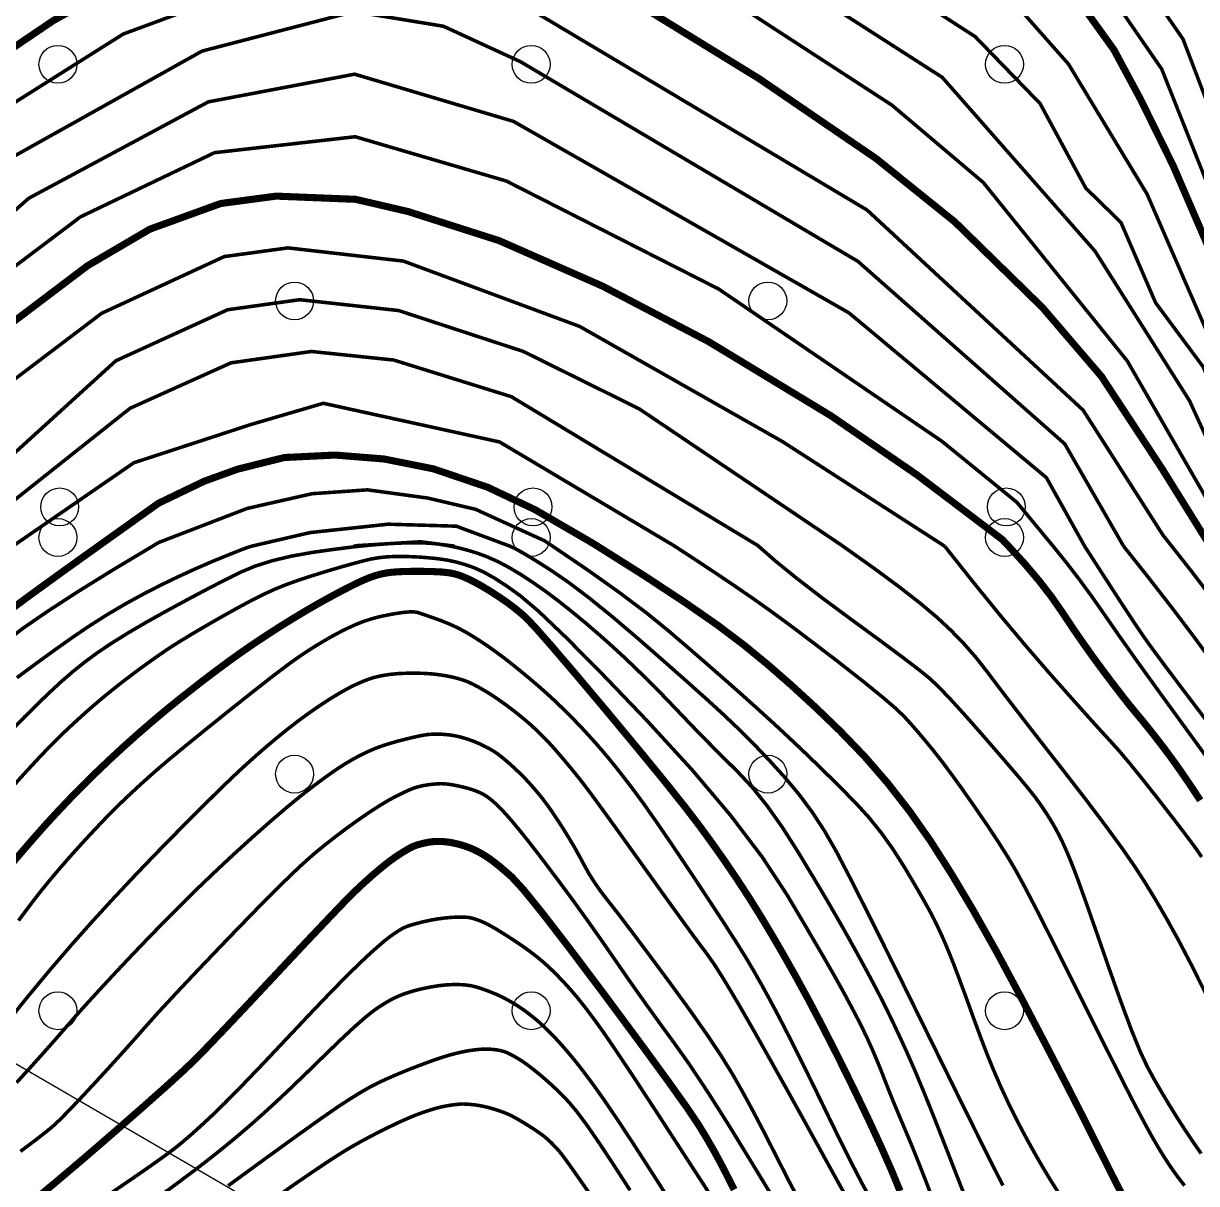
# Model space of a CAD drawing. Extents: x 396500 to 398250, y 1005980 to 1008200.
# Drawn here: x 398211.92 to 398236.71, y 1007986.53 to 1008011.05 of the extents above; entities that cross this region are included whole.
import ezdxf

# ---------------------------------------------------------------- set-up
doc = ezdxf.new("R2010")
doc.units = 0
doc.header["$LTSCALE"] = 0.5
doc.layers.get('0').update_dxf_attribs({"linetype": 'CONTINUOUS'})
doc.layers.add('ASSIST', color=7, linetype='CONTINUOUS', plot=False)
doc.layers.add('DGX', color=2, linetype='CONTINUOUS')
doc.layers.add('ZBTZ', color=3, linetype='CONTINUOUS')
doc.linetypes.add('1161', pattern='A,0,[149,AAA.SHX,S=0.15,R=0,X=0,Y=0],-1.6', length=1.6)

# ---------------------------------------------------------------- blocks, each defined once
blk = doc.blocks.new('gc326')
blk.add_circle((0, 0), 0.8)

msp = doc.modelspace()

# ---------------------------------------------------------------- linework, layer by layer
at = {"layer": 'ASSIST', "linetype": '1161', "flags": 128}
for points in [[(398118.342, 1008000), (398131.555, 1007998.274), (398152.97, 1007998.751), (398175.976, 1007998.906), (398196.897, 1007997.71), (398223.32, 1007982.341), (398250, 1007980.181)], [(398118.342, 1008000), (398131.555, 1007998.274), (398152.97, 1007998.751), (398175.976, 1007998.906), (398196.897, 1007997.71), (398223.32, 1007982.341), (398249.963, 1007980.183), (398249.978, 1008000)]]:
    msp.add_lwpolyline(points, dxfattribs=at)
at = {"layer": 'DGX', "linetype": 'Continuous', "const_width": 0.075}
for points, elevation in [([(398240.506, 1008000), (398236.421, 1008010.718), (398234.62, 1008013.326), (398226.533, 1008019.527), (398223.499, 1008020.842), (398220.918, 1008020.994), (398218.263, 1008020.72), (398214.518, 1008019.678), (398207.509, 1008015.637), (398203.116, 1008011.293), (398195.146, 1008002.409), (398193.743, 1008001.496), (398189.125, 1008000.368), (398185.011, 1008000.531), (398175.585, 1008001.754), (398172.288, 1008001.511), (398168.679, 1008000.75), (398166.545, 1008000)], 44), ([(398192.535, 1008000), (398192.605, 1008000.018), (398193.698, 1008000.338), (398195.199, 1008001.188), (398204.091, 1008010.903), (398207.769, 1008014.702), (398215.1, 1008018.776), (398218.315, 1008019.711), (398220.724, 1008019.943), (398223.236, 1008019.689), (398226.397, 1008018.351), (398234.023, 1008012.906), (398235.972, 1008010.083), (398239.977, 1008000)], 44.5), ([(398197.363, 1008000), (398197.609, 1008000.204), (398199.661, 1008002.458), (398205.046, 1008009.253), (398208.456, 1008012.912), (398215.899, 1008016.937), (398218.471, 1008017.749), (398220.43, 1008017.921), (398222.494, 1008017.613), (398225.556, 1008016.291), (398232.729, 1008011.627), (398234.003, 1008010.187), (398235.662, 1008007.442), (398238.888, 1008000.022), (398238.9, 1008000)], 45.5), ([(398198.32, 1008000), (398199.064, 1008000.727), (398199.852, 1008001.747), (398205.025, 1008007.991), (398208.885, 1008012.057), (398216.115, 1008016.001), (398218.575, 1008016.798), (398220.33, 1008016.95), (398222.014, 1008016.69), (398224.85, 1008015.407), (398232.031, 1008010.768), (398233.403, 1008009.353), (398234.368, 1008007.567), (398235.111, 1008006.841), (398235.842, 1008005.146), (398236.85, 1008003.787), (398238.346, 1008000.022), (398238.358, 1008000)], 46), ([(398200.331, 1008000), (398200.495, 1008000.182), (398206.606, 1008007.281), (398209.742, 1008010.347), (398211.83, 1008011.754), (398216.548, 1008014.128), (398218.57, 1008014.844), (398220.13, 1008015.009), (398221.902, 1008014.495), (398225.748, 1008012.262), (398230.271, 1008009.321), (398232.202, 1008007.686), (398235.245, 1008003.914), (398237.254, 1008000.422), (398237.531, 1008000)], 47), ([(398236.184, 1008000), (398236.002, 1008000.228), (398234.311, 1008002.875), (398229.747, 1008007.104), (398221.044, 1008012.294), (398218.899, 1008012.62), (398214.033, 1008010.824), (398210.791, 1008008.779), (398207.418, 1008005.658), (398202.678, 1008000.086), (398202.613, 1008000)], 48), ([(398235.166, 1008000), (398233.923, 1008002.162), (398229.555, 1008006.018), (398222.429, 1008010.236), (398220.796, 1008010.988), (398218.91, 1008011.298), (398215.697, 1008010.463), (398211.412, 1008008.066), (398207.846, 1008004.842), (398203.55, 1008000.008), (398203.544, 1008000)], 48.5), ([(398234.343, 1008000), (398233.536, 1008001.448), (398229.364, 1008004.931), (398222.277, 1008008.977), (398218.921, 1008009.975), (398215.829, 1008009.39), (398212.034, 1008007.352), (398208.273, 1008004.027), (398204.674, 1008000.013), (398204.665, 1008000)], 49.5), ([(398233.678, 1008000), (398232.91, 1008000.929), (398231.328, 1008002.217), (398226.613, 1008005.434), (398222.125, 1008007.717), (398218.932, 1008008.653), (398215.96, 1008008.316), (398213.13, 1008006.961), (398210.685, 1008005.118), (398205.797, 1008000.017), (398205.784, 1008000)], 49.5), ([(398231.387, 1008000), (398227.962, 1008002.209), (398223.673, 1008004.645), (398219.951, 1008006.025), (398217.51, 1008006.304), (398216.164, 1008006.12), (398213.576, 1008004.922), (398211.643, 1008003.457), (398208.263, 1008000)], 50.5), ([(398209.572, 1008000), (398213.876, 1008003.919), (398216.237, 1008004.997), (398217.76, 1008005.209), (398219.849, 1008004.98), (398222.484, 1008004.116), (398224.933, 1008002.902), (398229.17, 1008000.046), (398229.236, 1008000)], 51), ([(398227.454, 1008000), (398227.437, 1008000.015), (398222.233, 1008003.159), (398219.746, 1008003.934), (398218.009, 1008004.115), (398216.309, 1008003.875), (398214.176, 1008002.915), (398210.707, 1008000.159), (398210.468, 1008000)], 51.5), ([(398223.104, 1008000), (398222.935, 1008000.113), (398221.474, 1008000.78), (398220.467, 1008001.017), (398219.19, 1008001.191), (398218.021, 1008001.109), (398216.65, 1008000.798), (398214.787, 1008000.081), (398214.649, 1008000)], 53), ([(398216.742, 1008000), (398217.979, 1008000.288), (398219.628, 1008000.465), (398221.068, 1008000.423), (398222.203, 1008000)], 53.5), ([(398218.899, 1008000), (398218.987, 1008000.013), (398220.31, 1008000.094), (398221.039, 1008000)], 54)]:
    msp.add_lwpolyline(points, dxfattribs=dict(at, elevation=elevation))
at = {"layer": 'DGX', "linetype": 'Continuous', "const_width": 0.075, "flags": 128}
for points, elevation in [([(398237.963, 1008000), (398236.56, 1008003.072), (398234.56, 1008006.239), (398231.334, 1008009.909), (398224.145, 1008014.524), (398221.534, 1008015.766), (398220.23, 1008015.98), (398218.68, 1008015.846), (398216.332, 1008015.064), (398209.313, 1008011.202), (398205.005, 1008006.73), (398200.259, 1008001.06), (398199.396, 1008000.08), (398199.315, 1008000)], 46.5), ([(398225.683, 1008000), (398225.663, 1008000.013), (398221.982, 1008002.203), (398218.259, 1008003.02), (398216.72, 1008002.569), (398214.255, 1008001.763), (398211.697, 1008000)], 52)]:
    msp.add_lwpolyline(points, dxfattribs=dict(at, elevation=elevation))
at = {"layer": 'DGX', "color": 3, "linetype": 'Continuous', "lineweight": -2, "const_width": 0.15}
for points, elevation in [([(398236.998, 1008000), (398235.978, 1008001.64), (398234.698, 1008003.588), (398233.458, 1008005.037), (398231.601, 1008006.853), (398229.939, 1008008.191), (398227.462, 1008009.883), (398225.012, 1008011.388), (398221.292, 1008013.6), (398220.574, 1008013.92), (398220.03, 1008014.038), (398219.406, 1008014.035), (398218.888, 1008013.943), (398218.214, 1008013.747), (398216.764, 1008013.192), (398215.435, 1008012.611), (398213.893, 1008011.855), (398212.547, 1008011.103), (398210.17, 1008009.492), (398208.748, 1008008.262), (398206.991, 1008006.473), (398204.964, 1008004.207), (398201.304, 1008000)], 47.5), ([(398206.903, 1008000), (398206.92, 1008000.021), (398209.128, 1008002.396), (398211.169, 1008004.332), (398213.276, 1008005.926), (398214.593, 1008006.699), (398216.091, 1008007.242), (398217.261, 1008007.398), (398218.943, 1008007.33), (398220.053, 1008007.071), (398221.973, 1008006.457), (398224.159, 1008005.495), (398226.401, 1008004.322), (398228.98, 1008002.758), (398230.795, 1008001.512), (398232.602, 1008000.142), (398232.737, 1008000)], 50), ([(398224.052, 1008000), (398223.931, 1008000.075), (398222.731, 1008000.772), (398221.731, 1008001.246), (398220.579, 1008001.636), (398219.542, 1008001.843), (398218.508, 1008001.926), (398217.437, 1008001.874), (398216.455, 1008001.63), (398215.745, 1008001.374), (398214.776, 1008000.908), (398213.502, 1008000)], 52.5)]:
    msp.add_lwpolyline(points, dxfattribs=dict(at, elevation=elevation))
at = {"layer": 'DGX', "color": 3, "linetype": 'Continuous', "lineweight": -2, "const_width": 0.15, "elevation": 45, "flags": 128}
msp.add_lwpolyline([(398239.44, 1008000), (398239.43, 1008000.022), (398238.485, 1008002.547), (398237.432, 1008005.219), (398236.213, 1008008.043), (398235.523, 1008009.448), (398234.96, 1008010.494), (398233.92, 1008011.94)], dxfattribs=at)
at = {"layer": 'DGX', "linetype": 'Continuous', "const_width": 0.075}
for points in [[(398214.649, 1008000), (398213.806, 1007999.494), (398213.068, 1007999.036), (398212.436, 1007998.625), (398211.908, 1007998.262), (398211.407, 1007997.87)], [(398211.728, 1007996.171), (398211.95, 1007996.395), (398212.189, 1007996.631), (398212.443, 1007996.879), (398212.707, 1007997.124), (398212.971, 1007997.353), (398213.237, 1007997.566), (398213.505, 1007997.762), (398213.798, 1007997.958), (398214.142, 1007998.172), (398214.537, 1007998.403), (398214.983, 1007998.652), (398215.432, 1007998.895), (398215.835, 1007999.108), (398216.192, 1007999.292), (398216.504, 1007999.447), (398216.816, 1007999.578), (398217.175, 1007999.692), (398217.581, 1007999.789), (398218.034, 1007999.87), (398218.493, 1007999.935), (398218.915, 1007999.988), (398219.3, 1008000.027), (398219.649, 1008000.054), (398219.962, 1008000.069), (398220.238, 1008000.072), (398220.479, 1008000.065), (398220.684, 1008000.046), (398220.874, 1008000.016), (398221.073, 1007999.975), (398221.279, 1007999.923), (398221.493, 1007999.859), (398221.715, 1007999.778), (398221.948, 1007999.674), (398222.19, 1007999.546), (398222.442, 1007999.395), (398222.701, 1007999.224), (398222.967, 1007999.037), (398223.238, 1007998.833), (398223.515, 1007998.613), (398223.793, 1007998.383), (398224.067, 1007998.148), (398224.336, 1007997.909), (398224.601, 1007997.666), (398224.87, 1007997.409), (398225.154, 1007997.13), (398225.452, 1007996.828), (398225.763, 1007996.503), (398226.08, 1007996.172), (398226.394, 1007995.851), (398226.703, 1007995.539), (398227.01, 1007995.237), (398227.318, 1007994.908), (398227.635, 1007994.514), (398227.959, 1007994.056), (398228.291, 1007993.534), (398228.61, 1007993.005), (398228.894, 1007992.528), (398229.142, 1007992.101), (398229.355, 1007991.725), (398229.541, 1007991.388), (398229.711, 1007991.077), (398229.864, 1007990.792), (398229.999, 1007990.533), (398230.13, 1007990.274), (398230.269, 1007989.991), (398230.414, 1007989.684), (398230.567, 1007989.352), (398230.736, 1007988.969), (398230.93, 1007988.505), (398231.149, 1007987.963), (398231.393, 1007987.341), (398231.628, 1007986.737), (398231.819, 1007986.25)], [(398211.785, 1007997.22), (398212.175, 1007997.51), (398212.562, 1007997.791), (398212.945, 1007998.063), (398213.327, 1007998.322), (398213.708, 1007998.563), (398214.088, 1007998.787), (398214.467, 1007998.994), (398214.842, 1007999.186), (398215.211, 1007999.364), (398215.573, 1007999.53), (398215.928, 1007999.683), (398216.244, 1007999.812), (398216.484, 1007999.908), (398216.65, 1007999.971), (398216.742, 1008000)], [(398222.203, 1008000), (398222.324, 1007999.943), (398222.509, 1007999.839), (398222.758, 1007999.688), (398223.07, 1007999.49), (398223.444, 1007999.233), (398223.876, 1007998.906), (398224.367, 1007998.508), (398224.917, 1007998.04), (398225.463, 1007997.562), (398225.945, 1007997.136), (398226.363, 1007996.762), (398226.716, 1007996.439), (398227.036, 1007996.134), (398227.357, 1007995.814), (398227.676, 1007995.48), (398227.995, 1007995.13), (398228.303, 1007994.763), (398228.59, 1007994.377), (398228.855, 1007993.971), (398229.098, 1007993.546), (398229.396, 1007992.974), (398229.824, 1007992.127), (398230.382, 1007991.004), (398231.07, 1007989.607), (398231.744, 1007988.237), (398232.26, 1007987.197), (398232.617, 1007986.488)], [(398233.781, 1007986.352), (398233.624, 1007986.602), (398233.466, 1007986.863), (398233.309, 1007987.135), (398233.151, 1007987.419), (398232.996, 1007987.708), (398232.847, 1007987.999), (398232.705, 1007988.29), (398232.569, 1007988.583), (398232.433, 1007988.896), (398232.289, 1007989.248), (398232.139, 1007989.64), (398231.981, 1007990.07), (398231.83, 1007990.49), (398231.698, 1007990.847), (398231.586, 1007991.144), (398231.493, 1007991.378), (398231.41, 1007991.578), (398231.327, 1007991.768), (398231.243, 1007991.949), (398231.16, 1007992.12), (398231.058, 1007992.315), (398230.918, 1007992.564), (398230.742, 1007992.869), (398230.529, 1007993.228), (398230.291, 1007993.602), (398230.041, 1007993.951), (398229.78, 1007994.274), (398229.508, 1007994.572), (398229.228, 1007994.856), (398228.947, 1007995.136), (398228.664, 1007995.413), (398228.379, 1007995.688), (398228.086, 1007995.965), (398227.777, 1007996.252), (398227.453, 1007996.547), (398227.112, 1007996.853), (398226.755, 1007997.169), (398226.378, 1007997.499), (398225.982, 1007997.842), (398225.566, 1007998.199), (398225.094, 1007998.584), (398224.526, 1007999.012), (398223.863, 1007999.484), (398223.104, 1008000)], [(398236.805, 1007987.165), (398236.635, 1007987.409), (398236.461, 1007987.67), (398236.281, 1007987.95), (398236.107, 1007988.232), (398235.946, 1007988.502), (398235.798, 1007988.76), (398235.665, 1007989.005), (398235.519, 1007989.317), (398235.332, 1007989.777), (398235.106, 1007990.384), (398234.839, 1007991.138), (398234.579, 1007991.886), (398234.372, 1007992.476), (398234.217, 1007992.907), (398234.115, 1007993.18), (398234.042, 1007993.363), (398233.975, 1007993.526), (398233.912, 1007993.668), (398233.855, 1007993.791), (398233.799, 1007993.902), (398233.74, 1007994.013), (398233.678, 1007994.124), (398233.612, 1007994.233), (398233.543, 1007994.343), (398233.469, 1007994.455), (398233.391, 1007994.568), (398233.308, 1007994.683), (398233.179, 1007994.847), (398232.961, 1007995.11), (398232.653, 1007995.47), (398232.257, 1007995.928), (398231.853, 1007996.388), (398231.521, 1007996.753), (398231.262, 1007997.024), (398231.076, 1007997.2), (398230.861, 1007997.375), (398230.513, 1007997.641), (398230.033, 1007997.998), (398229.421, 1007998.446), (398228.789, 1007998.914), (398228.251, 1007999.329), (398227.806, 1007999.691), (398227.454, 1008000)], [(398229.236, 1008000), (398229.882, 1007999.542), (398230.429, 1007999.138), (398230.878, 1007998.788), (398231.229, 1007998.492), (398231.521, 1007998.219), (398231.794, 1007997.938), (398232.047, 1007997.648), (398232.282, 1007997.35), (398232.548, 1007996.996), (398232.897, 1007996.541), (398233.328, 1007995.984), (398233.843, 1007995.325), (398234.357, 1007994.662), (398234.787, 1007994.092), (398235.135, 1007993.617), (398235.399, 1007993.235), (398235.624, 1007992.886), (398235.854, 1007992.509), (398236.088, 1007992.105), (398236.326, 1007991.674), (398236.592, 1007991.166), (398236.909, 1007990.53)], [(398236.816, 1007993.433), (398236.732, 1007993.559), (398236.619, 1007993.715), (398236.442, 1007993.951), (398236.2, 1007994.267), (398235.893, 1007994.662), (398235.575, 1007995.065), (398235.302, 1007995.402), (398235.074, 1007995.673), (398234.89, 1007995.878), (398234.689, 1007996.096), (398234.409, 1007996.406), (398234.05, 1007996.808), (398233.612, 1007997.302), (398233.115, 1007997.876), (398232.578, 1007998.517), (398232.002, 1007999.225), (398231.387, 1008000)], [(398236.952, 1007995.5), (398236.437, 1007996.209), (398235.91, 1007996.933), (398235.458, 1007997.561), (398235.081, 1007998.094), (398234.778, 1007998.532), (398234.51, 1007998.916), (398234.237, 1007999.289), (398233.96, 1007999.65), (398233.678, 1008000)], [(398236.905, 1007996.331), (398236.419, 1007996.971), (398236.035, 1007997.481), (398235.753, 1007997.862), (398235.573, 1007998.115), (398235.399, 1007998.373), (398235.136, 1007998.773), (398234.784, 1007999.316), (398234.343, 1008000)], [(398237.062, 1007997.526), (398236.647, 1007998.092), (398236.193, 1007998.693), (398235.699, 1007999.329), (398235.166, 1008000)], [(398244.148, 1007986.132), (398243.539, 1007987.186), (398243.035, 1007988.078), (398242.638, 1007988.808), (398242.279, 1007989.497), (398241.889, 1007990.264), (398241.469, 1007991.111), (398241.019, 1007992.037), (398240.573, 1007992.95), (398240.167, 1007993.759), (398239.801, 1007994.463), (398239.475, 1007995.063), (398239.185, 1007995.577), (398238.927, 1007996.025), (398238.702, 1007996.407), (398238.51, 1007996.723), (398238.323, 1007997.019), (398238.113, 1007997.342), (398237.882, 1007997.693), (398237.628, 1007998.07), (398237.339, 1007998.484), (398237.002, 1007998.944), (398236.617, 1007999.449), (398236.184, 1008000)], [(398231.163, 1007986.12), (398230.999, 1007986.557), (398230.842, 1007986.959), (398230.694, 1007987.328), (398230.553, 1007987.663), (398230.424, 1007987.97), (398230.306, 1007988.253), (398230.201, 1007988.513), (398230.109, 1007988.749), (398230.023, 1007988.969), (398229.936, 1007989.181), (398229.849, 1007989.384), (398229.761, 1007989.579), (398229.664, 1007989.782), (398229.549, 1007990.011), (398229.416, 1007990.266), (398229.265, 1007990.547), (398229.07, 1007990.898), (398228.803, 1007991.363), (398228.464, 1007991.943), (398228.053, 1007992.636), (398227.533, 1007993.429), (398226.866, 1007994.308), (398226.051, 1007995.272), (398225.089, 1007996.322), (398224.145, 1007997.306), (398223.386, 1007998.072), (398222.811, 1007998.621), (398222.42, 1007998.953), (398222.135, 1007999.157), (398221.877, 1007999.324), (398221.646, 1007999.454), (398221.441, 1007999.546), (398221.25, 1007999.613), (398221.059, 1007999.667), (398220.867, 1007999.708), (398220.674, 1007999.736), (398220.482, 1007999.755), (398220.292, 1007999.77), (398220.104, 1007999.779), (398219.917, 1007999.784), (398219.737, 1007999.782), (398219.568, 1007999.772), (398219.41, 1007999.754), (398219.264, 1007999.728), (398219.098, 1007999.688), (398218.883, 1007999.631), (398218.617, 1007999.556), (398218.301, 1007999.462), (398217.978, 1007999.362), (398217.691, 1007999.266), (398217.44, 1007999.175), (398217.224, 1007999.087), (398217.006, 1007998.987), (398216.745, 1007998.856), (398216.442, 1007998.693), (398216.097, 1007998.5), (398215.756, 1007998.304), (398215.465, 1007998.132), (398215.224, 1007997.986), (398215.033, 1007997.865), (398214.861, 1007997.749), (398214.674, 1007997.619), (398214.474, 1007997.476), (398214.26, 1007997.318), (398214.042, 1007997.153), (398213.831, 1007996.987), (398213.627, 1007996.821), (398213.43, 1007996.654), (398213.237, 1007996.486), (398213.047, 1007996.314), (398212.859, 1007996.14), (398212.675, 1007995.963), (398212.471, 1007995.759), (398212.228, 1007995.504), (398211.944, 1007995.196), (398211.621, 1007994.838)], [(398211.819, 1007992.089), (398212.06, 1007992.411), (398212.264, 1007992.676), (398212.458, 1007992.916), (398212.671, 1007993.169), (398212.902, 1007993.434), (398213.15, 1007993.71), (398213.399, 1007993.978), (398213.627, 1007994.219), (398213.837, 1007994.433), (398214.026, 1007994.618), (398214.209, 1007994.791), (398214.396, 1007994.964), (398214.589, 1007995.138), (398214.787, 1007995.312), (398215.032, 1007995.52), (398215.363, 1007995.793), (398215.781, 1007996.133), (398216.286, 1007996.539), (398216.787, 1007996.937), (398217.193, 1007997.255), (398217.505, 1007997.491), (398217.722, 1007997.647), (398217.89, 1007997.76), (398218.054, 1007997.866), (398218.216, 1007997.965), (398218.374, 1007998.057), (398218.529, 1007998.143), (398218.68, 1007998.221), (398218.827, 1007998.292), (398218.97, 1007998.356), (398219.115, 1007998.412), (398219.265, 1007998.461), (398219.421, 1007998.504), (398219.583, 1007998.539), (398219.735, 1007998.568), (398219.864, 1007998.589), (398219.969, 1007998.603), (398220.05, 1007998.61), (398220.114, 1007998.612), (398220.169, 1007998.611), (398220.213, 1007998.607), (398220.247, 1007998.6), (398220.291, 1007998.586), (398220.367, 1007998.561), (398220.473, 1007998.524), (398220.611, 1007998.476), (398220.76, 1007998.422), (398220.902, 1007998.364), (398221.036, 1007998.304), (398221.163, 1007998.241), (398221.291, 1007998.171), (398221.429, 1007998.088), (398221.576, 1007997.994), (398221.734, 1007997.888), (398221.9, 1007997.77), (398222.073, 1007997.642), (398222.252, 1007997.502), (398222.439, 1007997.351), (398222.622, 1007997.199), (398222.79, 1007997.056), (398222.943, 1007996.921), (398223.083, 1007996.794), (398223.214, 1007996.67), (398223.347, 1007996.541), (398223.48, 1007996.409), (398223.613, 1007996.272), (398223.747, 1007996.131), (398223.881, 1007995.985), (398224.016, 1007995.835), (398224.151, 1007995.679), (398224.294, 1007995.51), (398224.45, 1007995.317), (398224.62, 1007995.1), (398224.804, 1007994.86), (398225.023, 1007994.562), (398225.299, 1007994.169), (398225.632, 1007993.683), (398226.021, 1007993.103), (398226.407, 1007992.52), (398226.729, 1007992.028), (398226.987, 1007991.626), (398227.182, 1007991.313), (398227.348, 1007991.033), (398227.522, 1007990.726), (398227.705, 1007990.393), (398227.895, 1007990.034), (398228.102, 1007989.631), (398228.335, 1007989.168), (398228.594, 1007988.644), (398228.878, 1007988.059), (398229.161, 1007987.479), (398229.416, 1007986.969), (398229.644, 1007986.529), (398229.844, 1007986.159)], [(398211.541, 1007989.891), (398212.015, 1007990.481), (398212.477, 1007991.038), (398212.927, 1007991.562), (398213.364, 1007992.054), (398213.801, 1007992.532), (398214.253, 1007993.014), (398214.718, 1007993.499), (398215.198, 1007993.988), (398215.647, 1007994.438), (398216.02, 1007994.809), (398216.319, 1007995.099), (398216.543, 1007995.309), (398216.725, 1007995.474), (398216.9, 1007995.629), (398217.066, 1007995.773), (398217.225, 1007995.906), (398217.376, 1007996.031), (398217.523, 1007996.148), (398217.664, 1007996.258), (398217.8, 1007996.361), (398217.937, 1007996.46), (398218.081, 1007996.561), (398218.232, 1007996.663), (398218.39, 1007996.766), (398218.548, 1007996.863), (398218.697, 1007996.949), (398218.836, 1007997.024), (398218.966, 1007997.087), (398219.086, 1007997.139), (398219.196, 1007997.182), (398219.296, 1007997.216), (398219.385, 1007997.24), (398219.472, 1007997.259), (398219.562, 1007997.275), (398219.655, 1007997.289), (398219.752, 1007997.3), (398219.858, 1007997.309), (398219.979, 1007997.314), (398220.114, 1007997.317), (398220.263, 1007997.316), (398220.417, 1007997.311), (398220.568, 1007997.3), (398220.714, 1007997.283), (398220.857, 1007997.26), (398220.991, 1007997.232), (398221.114, 1007997.201), (398221.226, 1007997.166), (398221.326, 1007997.128), (398221.427, 1007997.08), (398221.543, 1007997.019), (398221.674, 1007996.943), (398221.819, 1007996.853), (398221.974, 1007996.749), (398222.137, 1007996.632), (398222.307, 1007996.503), (398222.484, 1007996.36), (398222.662, 1007996.207), (398222.834, 1007996.044), (398223.002, 1007995.874), (398223.164, 1007995.694), (398223.32, 1007995.512), (398223.469, 1007995.334), (398223.611, 1007995.16), (398223.746, 1007994.99), (398223.925, 1007994.752), (398224.201, 1007994.375), (398224.573, 1007993.859), (398225.042, 1007993.204), (398225.512, 1007992.548), (398225.886, 1007992.03), (398226.164, 1007991.649), (398226.347, 1007991.407), (398226.511, 1007991.175), (398226.731, 1007990.828), (398227.007, 1007990.365), (398227.34, 1007989.787), (398227.702, 1007989.144), (398228.069, 1007988.489), (398228.44, 1007987.821), (398228.815, 1007987.14), (398229.171, 1007986.494), (398229.487, 1007985.933)], [(398228.328, 1007986.144), (398228.081, 1007986.612), (398227.825, 1007987.115), (398227.573, 1007987.612), (398227.335, 1007988.066), (398227.113, 1007988.476), (398226.905, 1007988.841), (398226.67, 1007989.221), (398226.366, 1007989.677), (398225.993, 1007990.208), (398225.551, 1007990.814), (398225.114, 1007991.403), (398224.756, 1007991.88), (398224.478, 1007992.246), (398224.278, 1007992.501), (398224.126, 1007992.698), (398223.99, 1007992.892), (398223.87, 1007993.082), (398223.767, 1007993.268), (398223.667, 1007993.454), (398223.561, 1007993.644), (398223.447, 1007993.836), (398223.325, 1007994.033), (398223.204, 1007994.22), (398223.093, 1007994.386), (398222.991, 1007994.531), (398222.899, 1007994.653), (398222.812, 1007994.762), (398222.726, 1007994.864), (398222.642, 1007994.96), (398222.56, 1007995.05), (398222.477, 1007995.137), (398222.389, 1007995.223), (398222.297, 1007995.31), (398222.202, 1007995.397), (398222.109, 1007995.477), (398222.027, 1007995.545), (398221.955, 1007995.601), (398221.894, 1007995.644), (398221.834, 1007995.682), (398221.766, 1007995.721), (398221.688, 1007995.762), (398221.602, 1007995.804), (398221.51, 1007995.846), (398221.416, 1007995.884), (398221.32, 1007995.918), (398221.222, 1007995.949), (398221.122, 1007995.976), (398221.022, 1007995.997), (398220.921, 1007996.012), (398220.82, 1007996.022), (398220.722, 1007996.028), (398220.63, 1007996.029), (398220.544, 1007996.026), (398220.465, 1007996.02), (398220.379, 1007996.007), (398220.27, 1007995.986), (398220.14, 1007995.957), (398219.987, 1007995.92), (398219.829, 1007995.879), (398219.683, 1007995.837), (398219.548, 1007995.795), (398219.424, 1007995.752), (398219.302, 1007995.704), (398219.17, 1007995.645), (398219.03, 1007995.576), (398218.881, 1007995.496), (398218.713, 1007995.397), (398218.518, 1007995.27), (398218.296, 1007995.114), (398218.047, 1007994.929), (398217.769, 1007994.712), (398217.46, 1007994.458), (398217.12, 1007994.166), (398216.75, 1007993.838), (398216.368, 1007993.491), (398215.997, 1007993.144), (398215.634, 1007992.797), (398215.281, 1007992.45), (398214.933, 1007992.1), (398214.586, 1007991.745), (398214.24, 1007991.384), (398213.894, 1007991.017), (398213.567, 1007990.665), (398213.276, 1007990.347), (398213.022, 1007990.064), (398212.806, 1007989.816), (398212.592, 1007989.57), (398212.35, 1007989.296), (398212.078, 1007988.994), (398211.776, 1007988.663)], [(398211.858, 1007987.21), (398212.17, 1007987.444), (398212.4, 1007987.622), (398212.548, 1007987.745), (398212.683, 1007987.871), (398212.87, 1007988.06), (398213.11, 1007988.311), (398213.403, 1007988.626), (398213.711, 1007988.961), (398213.996, 1007989.276), (398214.259, 1007989.569), (398214.498, 1007989.841), (398214.779, 1007990.155), (398215.167, 1007990.573), (398215.662, 1007991.097), (398216.263, 1007991.725), (398216.865, 1007992.345), (398217.362, 1007992.845), (398217.755, 1007993.224), (398218.044, 1007993.483), (398218.281, 1007993.678), (398218.52, 1007993.865), (398218.759, 1007994.045), (398219, 1007994.218), (398219.23, 1007994.376), (398219.439, 1007994.511), (398219.626, 1007994.624), (398219.792, 1007994.714), (398219.935, 1007994.785), (398220.057, 1007994.842), (398220.157, 1007994.883), (398220.234, 1007994.909), (398220.303, 1007994.926), (398220.376, 1007994.942), (398220.452, 1007994.955), (398220.533, 1007994.966), (398220.612, 1007994.974), (398220.685, 1007994.979), (398220.75, 1007994.981), (398220.808, 1007994.979), (398220.868, 1007994.974), (398220.937, 1007994.965), (398221.015, 1007994.952), (398221.102, 1007994.934), (398221.19, 1007994.915), (398221.27, 1007994.895), (398221.342, 1007994.876), (398221.406, 1007994.855), (398221.467, 1007994.834), (398221.527, 1007994.809), (398221.587, 1007994.782), (398221.647, 1007994.751), (398221.71, 1007994.713), (398221.779, 1007994.662), (398221.855, 1007994.599), (398221.937, 1007994.523), (398222.03, 1007994.429), (398222.138, 1007994.312), (398222.26, 1007994.172), (398222.396, 1007994.008), (398222.557, 1007993.808), (398222.753, 1007993.557), (398222.983, 1007993.255), (398223.248, 1007992.902), (398223.535, 1007992.514), (398223.829, 1007992.106), (398224.131, 1007991.678), (398224.441, 1007991.23), (398224.753, 1007990.779), (398225.062, 1007990.342), (398225.367, 1007989.918), (398225.667, 1007989.508), (398225.995, 1007989.046), (398226.379, 1007988.468), (398226.819, 1007987.774), (398227.316, 1007986.963), (398227.806, 1007986.156)], [(398213.744, 1007986.309), (398214.23, 1007986.641), (398214.621, 1007986.912), (398214.917, 1007987.123), (398215.117, 1007987.273), (398215.281, 1007987.406), (398215.466, 1007987.565), (398215.671, 1007987.75), (398215.898, 1007987.96), (398216.175, 1007988.23), (398216.532, 1007988.592), (398216.968, 1007989.046), (398217.484, 1007989.593), (398217.997, 1007990.137), (398218.426, 1007990.585), (398218.771, 1007990.936), (398219.032, 1007991.191), (398219.235, 1007991.381), (398219.409, 1007991.537), (398219.552, 1007991.66), (398219.665, 1007991.748), (398219.758, 1007991.814), (398219.84, 1007991.868), (398219.911, 1007991.911), (398219.972, 1007991.943), (398220.039, 1007991.97), (398220.13, 1007991.999), (398220.245, 1007992.031), (398220.383, 1007992.066), (398220.532, 1007992.098), (398220.68, 1007992.124), (398220.826, 1007992.143), (398220.972, 1007992.156), (398221.106, 1007992.162), (398221.221, 1007992.162), (398221.316, 1007992.156), (398221.391, 1007992.142), (398221.458, 1007992.123), (398221.529, 1007992.099), (398221.605, 1007992.069), (398221.684, 1007992.033), (398221.781, 1007991.983), (398221.908, 1007991.91), (398222.064, 1007991.814), (398222.251, 1007991.694), (398222.443, 1007991.566), (398222.618, 1007991.441), (398222.775, 1007991.32), (398222.916, 1007991.203), (398223.049, 1007991.081), (398223.186, 1007990.946), (398223.328, 1007990.799), (398223.474, 1007990.639), (398223.629, 1007990.457), (398223.797, 1007990.246), (398223.979, 1007990.004), (398224.175, 1007989.731), (398224.433, 1007989.354), (398224.804, 1007988.798), (398225.286, 1007988.062), (398225.88, 1007987.147), (398226.481, 1007986.221)], [(398214.731, 1007986.211), (398215.136, 1007986.51), (398215.493, 1007986.777), (398215.802, 1007987.014), (398216.063, 1007987.22), (398216.299, 1007987.412), (398216.537, 1007987.612), (398216.775, 1007987.817), (398217.013, 1007988.029), (398217.27, 1007988.265), (398217.564, 1007988.541), (398217.893, 1007988.858), (398218.259, 1007989.215), (398218.614, 1007989.559), (398218.908, 1007989.834), (398219.142, 1007990.04), (398219.315, 1007990.179), (398219.455, 1007990.276), (398219.588, 1007990.359), (398219.712, 1007990.429), (398219.83, 1007990.485), (398219.946, 1007990.532), (398220.069, 1007990.574), (398220.199, 1007990.611), (398220.334, 1007990.645), (398220.466, 1007990.672), (398220.587, 1007990.695), (398220.695, 1007990.712), (398220.791, 1007990.723), (398220.879, 1007990.731), (398220.964, 1007990.735), (398221.045, 1007990.737), (398221.122, 1007990.736), (398221.195, 1007990.733), (398221.265, 1007990.727), (398221.332, 1007990.719), (398221.395, 1007990.708), (398221.465, 1007990.692), (398221.55, 1007990.667), (398221.65, 1007990.633), (398221.766, 1007990.59), (398221.89, 1007990.54), (398222.014, 1007990.483), (398222.137, 1007990.42), (398222.26, 1007990.35), (398222.385, 1007990.273), (398222.512, 1007990.186), (398222.641, 1007990.088), (398222.774, 1007989.98), (398222.912, 1007989.856), (398223.062, 1007989.709), (398223.223, 1007989.539), (398223.394, 1007989.345), (398223.577, 1007989.126), (398223.77, 1007988.879), (398223.973, 1007988.605), (398224.187, 1007988.304), (398224.445, 1007987.924), (398224.781, 1007987.415), (398225.193, 1007986.776), (398225.683, 1007986.007)], [(398216.247, 1007986.484), (398217.073, 1007987.087), (398217.737, 1007987.567), (398218.237, 1007987.924), (398218.574, 1007988.157), (398218.818, 1007988.316), (398219.037, 1007988.451), (398219.231, 1007988.563), (398219.401, 1007988.651), (398219.568, 1007988.73), (398219.755, 1007988.812), (398219.961, 1007988.898), (398220.187, 1007988.988), (398220.411, 1007989.073), (398220.61, 1007989.145), (398220.785, 1007989.204), (398220.936, 1007989.249), (398221.072, 1007989.285), (398221.202, 1007989.315), (398221.326, 1007989.338), (398221.445, 1007989.355), (398221.557, 1007989.367), (398221.66, 1007989.372), (398221.753, 1007989.372), (398221.837, 1007989.366), (398221.912, 1007989.357), (398221.978, 1007989.346), (398222.035, 1007989.333), (398222.084, 1007989.319), (398222.134, 1007989.3), (398222.198, 1007989.269), (398222.276, 1007989.228), (398222.367, 1007989.176), (398222.473, 1007989.109), (398222.592, 1007989.024), (398222.725, 1007988.921), (398222.872, 1007988.8), (398223.025, 1007988.667), (398223.172, 1007988.53), (398223.316, 1007988.389), (398223.455, 1007988.243), (398223.616, 1007988.05), (398223.826, 1007987.767), (398224.084, 1007987.393), (398224.391, 1007986.929), (398224.74, 1007986.388)], [(398217.155, 1007986.164), (398217.641, 1007986.509), (398218.044, 1007986.785), (398218.383, 1007987.012), (398218.659, 1007987.189), (398218.87, 1007987.316), (398219.053, 1007987.419), (398219.243, 1007987.521), (398219.44, 1007987.623), (398219.644, 1007987.724), (398219.844, 1007987.82), (398220.029, 1007987.903), (398220.2, 1007987.974), (398220.357, 1007988.032), (398220.5, 1007988.08), (398220.631, 1007988.12), (398220.751, 1007988.15), (398220.859, 1007988.172), (398220.955, 1007988.188), (398221.041, 1007988.199), (398221.115, 1007988.207), (398221.177, 1007988.211), (398221.238, 1007988.211), (398221.306, 1007988.208), (398221.381, 1007988.202), (398221.464, 1007988.193), (398221.551, 1007988.18), (398221.64, 1007988.163), (398221.733, 1007988.141), (398221.828, 1007988.115), (398221.921, 1007988.087), (398222.007, 1007988.058), (398222.087, 1007988.028), (398222.161, 1007987.998), (398222.241, 1007987.96), (398222.338, 1007987.907), (398222.454, 1007987.84), (398222.589, 1007987.757), (398222.722, 1007987.672), (398222.836, 1007987.593), (398222.93, 1007987.523), (398223.004, 1007987.461), (398223.068, 1007987.4), (398223.131, 1007987.336), (398223.194, 1007987.269), (398223.256, 1007987.199), (398223.365, 1007987.056), (398223.569, 1007986.77), (398223.868, 1007986.343)]]:
    msp.add_lwpolyline(points, dxfattribs=at)
at = {"layer": 'DGX', "color": 3, "linetype": 'Continuous', "lineweight": -2, "const_width": 0.15}
for points in [[(398213.502, 1008000), (398212.737, 1007999.452), (398212.083, 1007998.978), (398211.54, 1007998.577)], [(398235.116, 1007986.334), (398234.886, 1007986.786), (398234.609, 1007987.339), (398234.282, 1007987.99), (398233.9, 1007988.737), (398233.463, 1007989.58), (398232.972, 1007990.518), (398232.465, 1007991.462), (398231.982, 1007992.318), (398231.522, 1007993.089), (398231.085, 1007993.773), (398230.646, 1007994.398), (398230.182, 1007994.994), (398229.691, 1007995.56), (398229.175, 1007996.096), (398228.651, 1007996.6), (398228.138, 1007997.071), (398227.638, 1007997.507), (398227.148, 1007997.909), (398226.592, 1007998.329), (398225.89, 1007998.817), (398225.044, 1007999.374), (398224.052, 1008000)], [(398232.737, 1008000), (398233.076, 1007999.63), (398233.378, 1007999.273), (398233.643, 1007998.931), (398233.871, 1007998.603), (398234.083, 1007998.283), (398234.301, 1007997.967), (398234.524, 1007997.653), (398234.753, 1007997.342), (398234.97, 1007997.055), (398235.156, 1007996.813), (398235.311, 1007996.617), (398235.437, 1007996.465), (398235.554, 1007996.325), (398235.687, 1007996.16), (398235.835, 1007995.973), (398235.998, 1007995.762), (398236.175, 1007995.524), (398236.366, 1007995.256), (398236.57, 1007994.958), (398236.787, 1007994.63)], [(398211.629, 1007993.238), (398211.874, 1007993.522), (398212.141, 1007993.831), (398212.404, 1007994.127), (398212.665, 1007994.41), (398212.922, 1007994.681), (398213.182, 1007994.946), (398213.453, 1007995.212), (398213.733, 1007995.479), (398214.023, 1007995.747), (398214.317, 1007996.011), (398214.611, 1007996.266), (398214.904, 1007996.513), (398215.197, 1007996.751), (398215.484, 1007996.978), (398215.758, 1007997.191), (398216.021, 1007997.39), (398216.272, 1007997.576), (398216.522, 1007997.755), (398216.783, 1007997.935), (398217.055, 1007998.116), (398217.338, 1007998.298), (398217.624, 1007998.476), (398217.906, 1007998.645), (398218.182, 1007998.804), (398218.453, 1007998.953), (398218.703, 1007999.086), (398218.916, 1007999.193), (398219.091, 1007999.276), (398219.23, 1007999.334), (398219.349, 1007999.376), (398219.467, 1007999.409), (398219.585, 1007999.433), (398219.702, 1007999.449), (398219.831, 1007999.459), (398219.988, 1007999.466), (398220.172, 1007999.469), (398220.383, 1007999.468), (398220.59, 1007999.463), (398220.765, 1007999.454), (398220.906, 1007999.439), (398221.014, 1007999.42), (398221.109, 1007999.393), (398221.213, 1007999.355), (398221.326, 1007999.305), (398221.447, 1007999.245), (398221.575, 1007999.175), (398221.709, 1007999.096), (398221.849, 1007999.009), (398221.995, 1007998.913), (398222.14, 1007998.813), (398222.276, 1007998.711), (398222.405, 1007998.607), (398222.525, 1007998.503), (398222.719, 1007998.302), (398223.066, 1007997.908), (398223.567, 1007997.322), (398224.222, 1007996.543), (398224.895, 1007995.732), (398225.454, 1007995.05), (398225.896, 1007994.495), (398226.222, 1007994.069), (398226.486, 1007993.706), (398226.741, 1007993.344), (398226.987, 1007992.982), (398227.225, 1007992.619), (398227.462, 1007992.241), (398227.711, 1007991.829), (398227.97, 1007991.385), (398228.239, 1007990.909), (398228.522, 1007990.391), (398228.819, 1007989.825), (398229.132, 1007989.211), (398229.459, 1007988.547), (398229.772, 1007987.896), (398230.04, 1007987.316), (398230.264, 1007986.809), (398230.443, 1007986.374)], [(398211.989, 1007986.046), (398212.619, 1007986.571), (398213.251, 1007987.107), (398213.884, 1007987.655), (398214.463, 1007988.162), (398214.93, 1007988.577), (398215.286, 1007988.901), (398215.529, 1007989.132), (398215.779, 1007989.387), (398216.153, 1007989.777), (398216.651, 1007990.304), (398217.272, 1007990.968), (398217.887, 1007991.625), (398218.366, 1007992.131), (398218.707, 1007992.487), (398218.911, 1007992.692), (398219.045, 1007992.819), (398219.176, 1007992.939), (398219.304, 1007993.053), (398219.43, 1007993.16), (398219.55, 1007993.259), (398219.664, 1007993.348), (398219.773, 1007993.426), (398219.875, 1007993.494), (398219.967, 1007993.551), (398220.045, 1007993.597), (398220.108, 1007993.632), (398220.157, 1007993.655), (398220.203, 1007993.673), (398220.256, 1007993.691), (398220.317, 1007993.708), (398220.387, 1007993.725), (398220.459, 1007993.74), (398220.529, 1007993.751), (398220.597, 1007993.758), (398220.664, 1007993.761), (398220.73, 1007993.761), (398220.795, 1007993.757), (398220.858, 1007993.751), (398220.922, 1007993.743), (398220.985, 1007993.732), (398221.048, 1007993.718), (398221.111, 1007993.703), (398221.175, 1007993.686), (398221.239, 1007993.666), (398221.305, 1007993.643), (398221.373, 1007993.617), (398221.442, 1007993.587), (398221.514, 1007993.552), (398221.59, 1007993.511), (398221.671, 1007993.462), (398221.755, 1007993.407), (398221.85, 1007993.338), (398221.963, 1007993.249), (398222.093, 1007993.139), (398222.241, 1007993.009), (398222.482, 1007992.747), (398222.891, 1007992.242), (398223.467, 1007991.495), (398224.211, 1007990.505), (398224.955, 1007989.5), (398225.533, 1007988.709), (398225.944, 1007988.132), (398226.189, 1007987.768), (398226.348, 1007987.507), (398226.504, 1007987.237), (398226.655, 1007986.959), (398226.803, 1007986.672), (398226.939, 1007986.402)]]:
    msp.add_lwpolyline(points, dxfattribs=at)
at = {"layer": 'DGX', "linetype": 'Continuous', "const_width": 0.075, "flags": 128}
msp.add_lwpolyline([(398236.454, 1007986.487), (398236.317, 1007986.663), (398236.209, 1007986.812), (398236.116, 1007986.949), (398236.025, 1007987.09), (398235.935, 1007987.235), (398235.847, 1007987.384), (398235.753, 1007987.548), (398235.646, 1007987.742), (398235.527, 1007987.964), (398235.395, 1007988.214), (398235.213, 1007988.568), (398234.945, 1007989.099), (398234.589, 1007989.808), (398234.146, 1007990.695), (398233.703, 1007991.58), (398233.346, 1007992.284), (398233.074, 1007992.807), (398232.888, 1007993.149), (398232.728, 1007993.42), (398232.532, 1007993.731), (398232.301, 1007994.081), (398232.035, 1007994.47), (398231.766, 1007994.854), (398231.526, 1007995.187), (398231.314, 1007995.47), (398231.132, 1007995.701), (398230.969, 1007995.899), (398230.816, 1007996.08), (398230.673, 1007996.244), (398230.539, 1007996.392), (398230.355, 1007996.569), (398230.061, 1007996.821), (398229.657, 1007997.149), (398229.143, 1007997.552), (398228.602, 1007997.966), (398228.121, 1007998.329), (398227.697, 1007998.639), (398227.332, 1007998.898), (398226.977, 1007999.142), (398226.584, 1007999.407), (398226.153, 1007999.693), (398225.683, 1008000)], dxfattribs=at)
at = {"layer": 'ZBTZ', "linetype": '1161', "flags": 128}
msp.add_lwpolyline([(398118.342, 1008000), (398131.555, 1007998.274), (398152.97, 1007998.751), (398175.976, 1007998.906), (398196.897, 1007997.71), (398223.32, 1007982.341), (398250, 1007980.181)], dxfattribs=at)

# ---------------------------------------------------------------- block references
at = {"layer": 'ZBTZ', "linetype": 'Continuous', "xscale": 0.5, "yscale": 0.5}
for p in [(398212.651, 1008010.183), (398222.651, 1008010.183), (398232.651, 1008010.183), (398217.651, 1008005.183), (398227.651, 1008005.183), (398212.689, 1008000.83), (398222.689, 1008000.83), (398232.689, 1008000.83), (398212.651, 1008000.183), (398222.651, 1008000.183), (398232.651, 1008000.183), (398217.651, 1007995.183), (398227.651, 1007995.183), (398212.651, 1007990.183), (398222.651, 1007990.183), (398232.651, 1007990.183)]:
    msp.add_blockref('gc326', p, dxfattribs=at)

doc.saveas('drawing.dxf')
